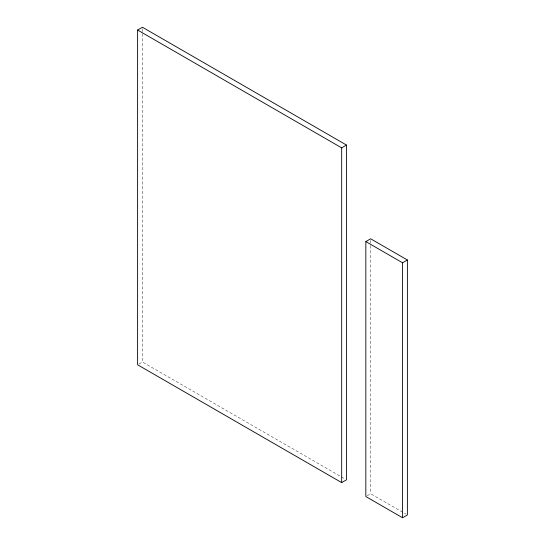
<?xml version="1.0" encoding="UTF-8"?>
<svg xmlns="http://www.w3.org/2000/svg" width="545" height="545" viewBox="0 0 545 545"><rect width="100%" height="100%" fill="white"/><g stroke="black" fill="none" stroke-linecap="round" stroke-linejoin="round"><path stroke-width="0.41" stroke-dasharray="2.73 2.04" d="M138.995 363.992L142.443 361.996L340.611 476.412M367.214 495.752L370.668 493.763L405.916 514.112M341.354 476.834L345.033 478.96M370.668 240.495L370.668 244.746M370.668 245.591L370.668 493.763M142.443 28.946L142.443 361.996"/><path stroke-width="0.82" d="M137.613 30.036L142.443 27.25L346.504 145.065L346.504 479.811L341.674 482.604L137.613 364.789L137.613 30.036L341.674 147.852L346.504 145.065M365.831 241.585L370.668 238.792L407.387 259.992L407.387 514.964L402.557 517.75L365.831 496.55L365.831 241.585L402.557 262.785L407.387 259.992M402.557 262.785L402.557 517.75M341.674 147.852L341.674 482.604"/></g></svg>
